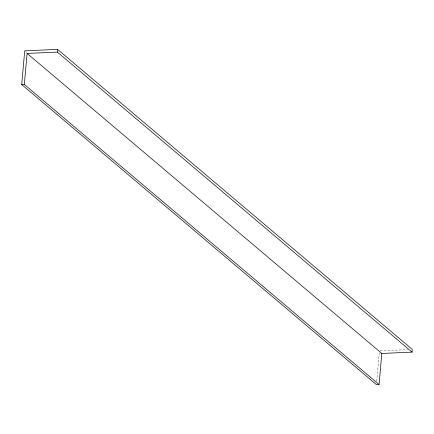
<?xml version="1.0" encoding="UTF-8"?>
<svg xmlns="http://www.w3.org/2000/svg" width="434" height="434" viewBox="0 0 434 434"><rect width="100%" height="100%" fill="white"/><g stroke="black" fill="none" stroke-linecap="round" stroke-linejoin="round"><path stroke-width="0.33" stroke-dasharray="2.17 1.63" d="M376.717 381.247L379.245 352.907M380.097 350.856L407.602 349.63M25.747 51.717L26.778 52.595"/><path stroke-width="0.65" d="M379.045 384.502L376.414 384.622L21.7 84.581L24.711 50.843L57.586 49.378L412.3 349.419L412.061 352.12L381.811 353.466L27.098 53.425L24.331 84.462L379.045 384.502L381.811 353.466M412.061 352.12L57.348 52.08L57.586 49.378M27.098 53.425L57.348 52.08M21.7 84.581L24.331 84.462"/></g></svg>
